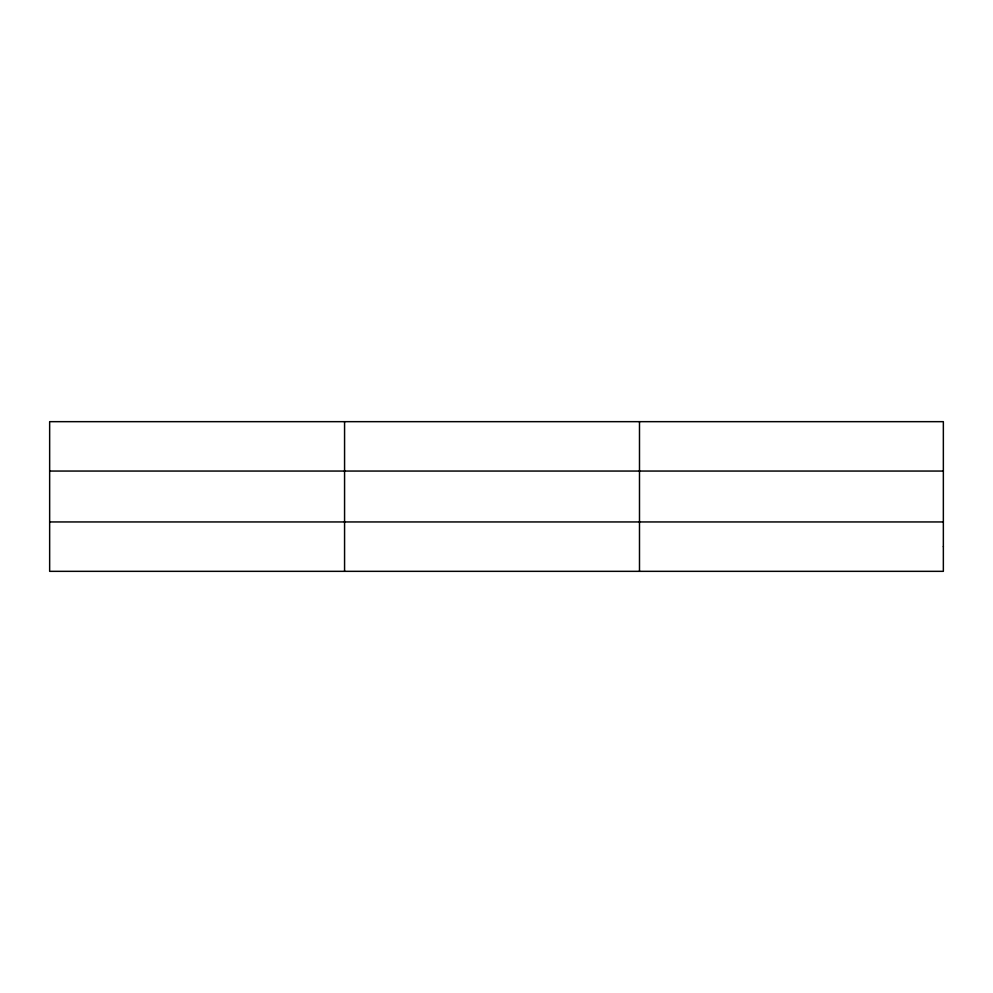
<?xml version="1.0" encoding="UTF-8"?>
<svg xmlns="http://www.w3.org/2000/svg" width="993" height="993" viewBox="0 0 993 993"><rect width="100%" height="100%" fill="white"/><g stroke="black" fill="none" stroke-linecap="round" stroke-linejoin="round"><path stroke-width="1.49" d="M344.571 571.335L344.571 421.665M639.492 571.335L639.492 421.665M49.65 471.054L943.35 471.054M49.65 521.946L943.35 521.946M943.35 546.646L943.35 571.335L49.65 571.335L49.65 421.665L943.35 421.665L943.35 546.646"/></g></svg>
